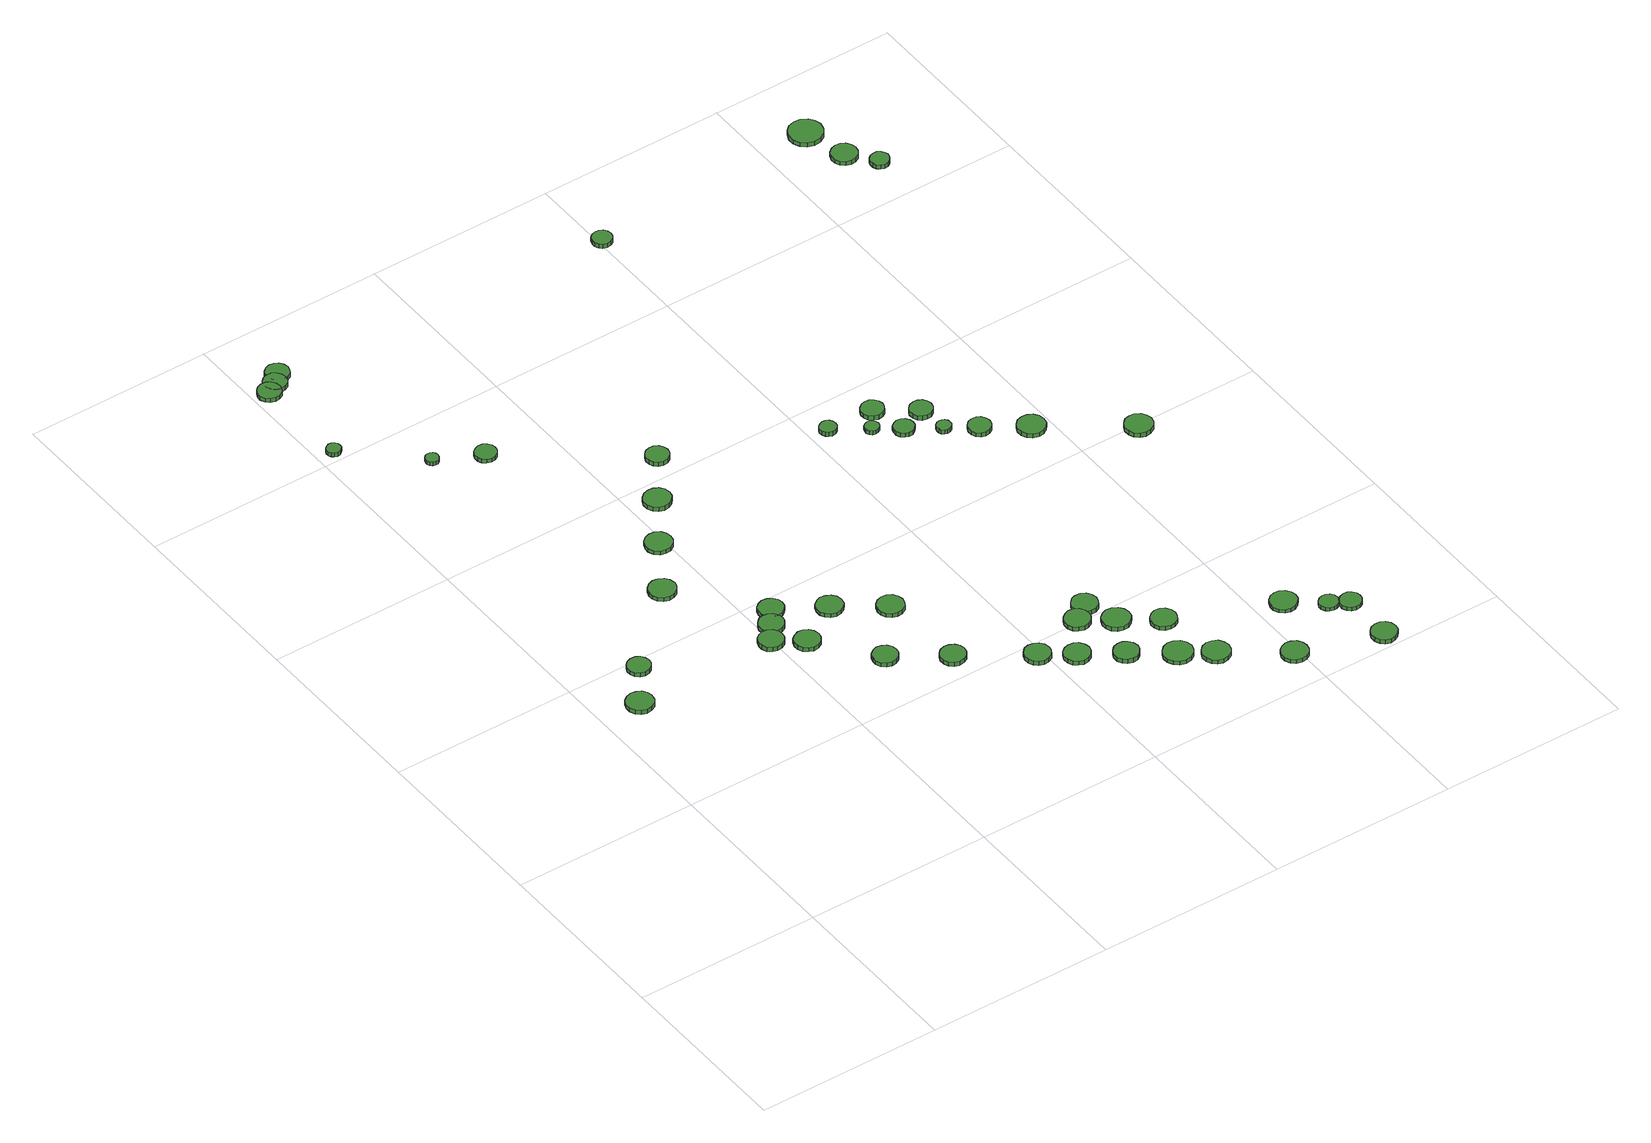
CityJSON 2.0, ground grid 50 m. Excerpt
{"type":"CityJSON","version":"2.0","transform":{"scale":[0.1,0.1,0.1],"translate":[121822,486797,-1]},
"CityObjects":{
"tree1":{"type":"SolitaryVegetationObject","attributes":{"function":"something"},"geometry":[{"type":"MultiSurface","lod":"1","boundaries":[[[0,1,2,3,4,5,6,7,8,9,10,11,12,13,14]],[[15,16,17,18,19,20,21,22,23,24,25,26,27,28,29]],[[0,29,28,1]],[[1,28,27,2]],[[2,27,26,3]],[[3,26,25,4]],[[4,25,24,5]],[[5,24,23,6]],[[6,23,22,7]],[[7,22,21,8]],[[8,21,20,9]],[[9,20,19,10]],[[10,19,18,11]],[[11,18,17,12]],[[12,17,16,13]],[[13,16,15,14]],[[14,15,29,0]]]}]},
"tree2":{"type":"SolitaryVegetationObject","attributes":{"function":"something"},"geometry":[{"type":"MultiSurface","lod":"1","boundaries":[[[30,31,32,33,34,35,36,37,38,39,40,41,42,43,44]],[[45,46,47,48,49,50,51,52,53,54,55,56,57,58,59]],[[30,59,58,31]],[[31,58,57,32]],[[32,57,56,33]],[[33,56,55,34]],[[34,55,54,35]],[[35,54,53,36]],[[36,53,52,37]],[[37,52,51,38]],[[38,51,50,39]],[[39,50,49,40]],[[40,49,48,41]],[[41,48,47,42]],[[42,47,46,43]],[[43,46,45,44]],[[44,45,59,30]]]}]},
"tree3":{"type":"SolitaryVegetationObject","attributes":{"function":"something"},"geometry":[{"type":"MultiSurface","lod":"1","boundaries":[[[60,61,62,63,64,65,66,67,68,69,70,71,72,73,74]],[[75,76,77,78,79,80,81,82,83,84,85,86,87,88,89]],[[60,89,88,61]],[[61,88,87,62]],[[62,87,86,63]],[[63,86,85,64]],[[64,85,84,65]],[[65,84,83,66]],[[66,83,82,67]],[[67,82,81,68]],[[68,81,80,69]],[[69,80,79,70]],[[70,79,78,71]],[[71,78,77,72]],[[72,77,76,73]],[[73,76,75,74]],[[74,75,89,60]]]}]},
"tree4":{"type":"SolitaryVegetationObject","attributes":{"function":"something"},"geometry":[{"type":"MultiSurface","lod":"1","boundaries":[[[90,91,92,93,94,95,96,97,98,99,100,101,102,103,104]],[[105,106,107,108,109,110,111,112,113,114,115,116,117,118,119]],[[90,119,118,91]],[[91,118,117,92]],[[92,117,116,93]],[[93,116,115,94]],[[94,115,114,95]],[[95,114,113,96]],[[96,113,112,97]],[[97,112,111,98]],[[98,111,110,99]],[[99,110,109,100]],[[100,109,108,101]],[[101,108,107,102]],[[102,107,106,103]],[[103,106,105,104]],[[104,105,119,90]]]}]},
"tree5":{"type":"SolitaryVegetationObject","attributes":{"function":"something"},"geometry":[{"type":"MultiSurface","lod":"1","boundaries":[[[120,121,122,123,124,125,126,127,128,129,130,131,132,133,134]],[[135,136,137,138,139,140,141,142,143,144,145,146,147,148,149]],[[120,149,148,121]],[[121,148,147,122]],[[122,147,146,123]],[[123,146,145,124]],[[124,145,144,125]],[[125,144,143,126]],[[126,143,142,127]],[[127,142,141,128]],[[128,141,140,129]],[[129,140,139,130]],[[130,139,138,131]],[[131,138,137,132]],[[132,137,136,133]],[[133,136,135,134]],[[134,135,149,120]]]}]},
"tree6":{"type":"SolitaryVegetationObject","attributes":{"function":"something"},"geometry":[{"type":"MultiSurface","lod":"1","boundaries":[[[150,151,152,153,154,155,156,157,158,159,160,161,162,163,164]],[[165,166,167,168,169,170,171,172,173,174,175,176,177,178,179]],[[150,179,178,151]],[[151,178,177,152]],[[152,177,176,153]],[[153,176,175,154]],[[154,175,174,155]],[[155,174,173,156]],[[156,173,172,157]],[[157,172,171,158]],[[158,171,170,159]],[[159,170,169,160]],[[160,169,168,161]],[[161,168,167,162]],[[162,167,166,163]],[[163,166,165,164]],[[164,165,179,150]]]}]},
"tree7":{"type":"SolitaryVegetationObject","attributes":{"function":"something"},"geometry":[{"type":"MultiSurface","lod":"1","boundaries":[[[180,181,182,183,184,185,186,187,188,189,190,191,192,193,194]],[[195,196,197,198,199,200,201,202,203,204,205,206,207,208,209]],[[180,209,208,181]],[[181,208,207,182]],[[182,207,206,183]],[[183,206,205,184]],[[184,205,204,185]],[[185,204,203,186]],[[186,203,202,187]],[[187,202,201,188]],[[188,201,200,189]],[[189,200,199,190]],[[190,199,198,191]],[[191,198,197,192]],[[192,197,196,193]],[[193,196,195,194]],[[194,195,209,180]]]}]},
"tree8":{"type":"SolitaryVegetationObject","attributes":{"function":"something"},"geometry":[{"type":"MultiSurface","lod":"1","boundaries":[[[210,211,212,213,214,215,216,217,218,219,220,221,222,223,224]],[[225,226,227,228,229,230,231,232,233,234,235,236,237,238,239]],[[210,239,238,211]],[[211,238,237,212]],[[212,237,236,213]],[[213,236,235,214]],[[214,235,234,215]],[[215,234,233,216]],[[216,233,232,217]],[[217,232,231,218]],[[218,231,230,219]],[[219,230,229,220]],[[220,229,228,221]],[[221,228,227,222]],[[222,227,226,223]],[[223,226,225,224]],[[224,225,239,210]]]}]},
"tree9":{"type":"SolitaryVegetationObject","attributes":{"function":"something"},"geometry":[{"type":"MultiSurface","lod":"1","boundaries":[[[240,241,242,243,244,245,246,247,248,249,250,251,252,253,254]],[[255,256,257,258,259,260,261,262,263,264,265,266,267,268,269]],[[240,269,268,241]],[[241,268,267,242]],[[242,267,266,243]],[[243,266,265,244]],[[244,265,264,245]],[[245,264,263,246]],[[246,263,262,247]],[[247,262,261,248]],[[248,261,260,249]],[[249,260,259,250]],[[250,259,258,251]],[[251,258,257,252]],[[252,257,256,253]],[[253,256,255,254]],[[254,255,269,240]]]}]},
"tree10":{"type":"SolitaryVegetationObject","attributes":{"function":"something"},"geometry":[{"type":"MultiSurface","lod":"1","boundaries":[[[270,271,272,273,274,275,276,277,278,279,280,281,282,283,284]],[[285,286,287,288,289,290,291,292,293,294,295,296,297,298,299]],[[270,299,298,271]],[[271,298,297,272]],[[272,297,296,273]],[[273,296,295,274]],[[274,295,294,275]],[[275,294,293,276]],[[276,293,292,277]],[[277,292,291,278]],[[278,291,290,279]],[[279,290,289,280]],[[280,289,288,281]],[[281,288,287,282]],[[282,287,286,283]],[[283,286,285,284]],[[284,285,299,270]]]}]},
"tree11":{"type":"SolitaryVegetationObject","attributes":{"function":"something"},"geometry":[{"type":"MultiSurface","lod":"1","boundaries":[[[300,301,302,303,304,305,306,307,308,309,310,311,312,313,314]],[[315,316,317,318,319,320,321,322,323,324,325,326,327,328,329]],[[300,329,328,301]],[[301,328,327,302]],[[302,327,326,303]],[[303,326,325,304]],[[304,325,324,305]],[[305,324,323,306]],[[306,323,322,307]],[[307,322,321,308]],[[308,321,320,309]],[[309,320,319,310]],[[310,319,318,311]],[[311,318,317,312]],[[312,317,316,313]],[[313,316,315,314]],[[314,315,329,300]]]}]},
"tree12":{"type":"SolitaryVegetationObject","attributes":{"function":"something"},"geometry":[{"type":"MultiSurface","lod":"1","boundaries":[[[330,331,332,333,334,335,336,337,338,339,340,341,342,343,344]],[[345,346,347,348,349,350,351,352,353,354,355,356,357,358,359]],[[330,359,358,331]],[[331,358,357,332]],[[332,357,356,333]],[[333,356,355,334]],[[334,355,354,335]],[[335,354,353,336]],[[336,353,352,337]],[[337,352,351,338]],[[338,351,350,339]],[[339,350,349,340]],[[340,349,348,341]],[[341,348,347,342]],[[342,347,346,343]],[[343,346,345,344]],[[344,345,359,330]]]}]},
"tree13":{"type":"SolitaryVegetationObject","attributes":{"function":"something"},"geometry":[{"type":"MultiSurface","lod":"1","boundaries":[[[360,361,362,363,364,365,366,367,368,369,370,371,372,373,374]],[[375,376,377,378,379,380,381,382,383,384,385,386,387,388,389]],[[360,389,388,361]],[[361,388,387,362]],[[362,387,386,363]],[[363,386,385,364]],[[364,385,384,365]],[[365,384,383,366]],[[366,383,382,367]],[[367,382,381,368]],[[368,381,380,369]],[[369,380,379,370]],[[370,379,378,371]],[[371,378,377,372]],[[372,377,376,373]],[[373,376,375,374]],[[374,375,389,360]]]}]},
"tree14":{"type":"SolitaryVegetationObject","attributes":{"function":"something"},"geometry":[{"type":"MultiSurface","lod":"1","boundaries":[[[390,391,392,393,394,395,396,397,398,399,400,401,402,403,404]],[[405,406,407,408,409,410,411,412,413,414,415,416,417,418,419]],[[390,419,418,391]],[[391,418,417,392]],[[392,417,416,393]],[[393,416,415,394]],[[394,415,414,395]],[[395,414,413,396]],[[396,413,412,397]],[[397,412,411,398]],[[398,411,410,399]],[[399,410,409,400]],[[400,409,408,401]],[[401,408,407,402]],[[402,407,406,403]],[[403,406,405,404]],[[404,405,419,390]]]}]},
"tree15":{"type":"SolitaryVegetationObject","attributes":{"function":"something"},"geometry":[{"type":"MultiSurface","lod":"1","boundaries":[[[420,421,422,423,424,425,426,427,428,429,430,431,432,433,434]],[[435,436,437,438,439,440,441,442,443,444,445,446,447,448,449]],[[420,449,448,421]],[[421,448,447,422]],[[422,447,446,423]],[[423,446,445,424]],[[424,445,444,425]],[[425,444,443,426]],[[426,443,442,427]],[[427,442,441,428]],[[428,441,440,429]],[[429,440,439,430]],[[430,439,438,431]],[[431,438,437,432]],[[432,437,436,433]],[[433,436,435,434]],[[434,435,449,420]]]}]},
"tree16":{"type":"SolitaryVegetationObject","attributes":{"function":"something"},"geometry":[{"type":"MultiSurface","lod":"1","boundaries":[[[450,451,452,453,454,455,456,457,458,459,460,461,462,463,464]],[[465,466,467,468,469,470,471,472,473,474,475,476,477,478,479]],[[450,479,478,451]],[[451,478,477,452]],[[452,477,476,453]],[[453,476,475,454]],[[454,475,474,455]],[[455,474,473,456]],[[456,473,472,457]],[[457,472,471,458]],[[458,471,470,459]],[[459,470,469,460]],[[460,469,468,461]],[[461,468,467,462]],[[462,467,466,463]],[[463,466,465,464]],[[464,465,479,450]]]}]},
"tree17":{"type":"SolitaryVegetationObject","attributes":{"function":"something"},"geometry":[{"type":"MultiSurface","lod":"1","boundaries":[[[480,481,482,483,484,485,486,487,488,489,490,491,492,493,494]],[[495,496,497,498,499,500,501,502,503,504,505,506,507,508,509]],[[480,509,508,481]],[[481,508,507,482]],[[482,507,506,483]],[[483,506,505,484]],[[484,505,504,485]],[[485,504,503,486]],[[486,503,502,487]],[[487,502,501,488]],[[488,501,500,489]],[[489,500,499,490]],[[490,499,498,491]],[[491,498,497,492]],[[492,497,496,493]],[[493,496,495,494]],[[494,495,509,480]]]}]},
"tree18":{"type":"SolitaryVegetationObject","attributes":{"function":"something"},"geometry":[{"type":"MultiSurface","lod":"1","boundaries":[[[510,511,512,513,514,515,516,517,518,519,520,521,522,523,524]],[[525,526,527,528,529,530,531,532,533,534,535,536,537,538,539]],[[510,539,538,511]],[[511,538,537,512]],[[512,537,536,513]],[[513,536,535,514]],[[514,535,534,515]],[[515,534,533,516]],[[516,533,532,517]],[[517,532,531,518]],[[518,531,530,519]],[[519,530,529,520]],[[520,529,528,521]],[[521,528,527,522]],[[522,527,526,523]],[[523,526,525,524]],[[524,525,539,510]]]}]},
"tree19":{"type":"SolitaryVegetationObject","attributes":{"function":"something"},"geometry":[{"type":"MultiSurface","lod":"1","boundaries":[[[540,541,542,543,544,545,546,547,548,549,550,551,552,553,554]],[[555,556,557,558,559,560,561,562,563,564,565,566,567,568,569]],[[540,569,568,541]],[[541,568,567,542]],[[542,567,566,543]],[[543,566,565,544]],[[544,565,564,545]],[[545,564,563,546]],[[546,563,562,547]],[[547,562,561,548]],[[548,561,560,549]],[[549,560,559,550]],[[550,559,558,551]],[[551,558,557,552]],[[552,557,556,553]],[[553,556,555,554]],[[554,555,569,540]]]}]},
"tree20":{"type":"SolitaryVegetationObject","attributes":{"function":"something"},"geometry":[{"type":"MultiSurface","lod":"1","boundaries":[[[570,571,572,573,574,575,576,577,578,579,580,581,582,583,584]],[[585,586,587,588,589,590,591,592,593,594,595,596,597,598,599]],[[570,599,598,571]],[[571,598,597,572]],[[572,597,596,573]],[[573,596,595,574]],[[574,595,594,575]],[[575,594,593,576]],[[576,593,592,577]],[[577,592,591,578]],[[578,591,590,579]],[[579,590,589,580]],[[580,589,588,581]],[[581,588,587,582]],[[582,587,586,583]],[[583,586,585,584]],[[584,585,599,570]]]}]},
"tree21":{"type":"SolitaryVegetationObject","attributes":{"function":"something"},"geometry":[{"type":"MultiSurface","lod":"1","boundaries":[[[600,601,602,603,604,605,606,607,608,609,610,611,612,613,614]],[[615,616,617,618,619,620,621,622,623,624,625,626,627,628,629]],[[600,629,628,601]],[[601,628,627,602]],[[602,627,626,603]],[[603,626,625,604]],[[604,625,624,605]],[[605,624,623,606]],[[606,623,622,607]],[[607,622,621,608]],[[608,621,620,609]],[[609,620,619,610]],[[610,619,618,611]],[[611,618,617,612]],[[612,617,616,613]],[[613,616,615,614]],[[614,615,629,600]]]}]},
"tree22":{"type":"SolitaryVegetationObject","attributes":{"function":"something"},"geometry":[{"type":"MultiSurface","lod":"1","boundaries":[[[630,631,632,633,634,635,636,637,638,639,640,641,642,643,644]],[[645,646,647,648,649,650,651,652,653,654,655,656,657,658,659]],[[630,659,658,631]],[[631,658,657,632]],[[632,657,656,633]],[[633,656,655,634]],[[634,655,654,635]],[[635,654,653,636]],[[636,653,652,637]],[[637,652,651,638]],[[638,651,650,639]],[[639,650,649,640]],[[640,649,648,641]],[[641,648,647,642]],[[642,647,646,643]],[[643,646,645,644]],[[644,645,659,630]]]}]},
"tree23":{"type":"SolitaryVegetationObject","attributes":{"function":"something"},"geometry":[{"type":"MultiSurface","lod":"1","boundaries":[[[660,661,662,663,664,665,666,667,668,669,670,671,672,673,674]],[[675,676,677,678,679,680,681,682,683,684,685,686,687,688,689]],[[660,689,688,661]],[[661,688,687,662]],[[662,687,686,663]],[[663,686,685,664]],[[664,685,684,665]],[[665,684,683,666]],[[666,683,682,667]],[[667,682,681,668]],[[668,681,680,669]],[[669,680,679,670]],[[670,679,678,671]],[[671,678,677,672]],[[672,677,676,673]],[[673,676,675,674]],[[674,675,689,660]]]}]},
"tree24":{"type":"SolitaryVegetationObject","attributes":{"function":"something"},"geometry":[{"type":"MultiSurface","lod":"1","boundaries":[[[690,691,692,693,694,695,696,697,698,699,700,701,702,703,704]],[[705,706,707,708,709,710,711,712,713,714,715,716,717,718,719]],[[690,719,718,691]],[[691,718,717,692]],[[692,717,716,693]],[[693,716,715,694]],[[694,715,714,695]],[[695,714,713,696]],[[696,713,712,697]],[[697,712,711,698]],[[698,711,710,699]],[[699,710,709,700]],[[700,709,708,701]],[[701,708,707,702]],[[702,707,706,703]],[[703,706,705,704]],[[704,705,719,690]]]}]},
"tree25":{"type":"SolitaryVegetationObject","attributes":{"function":"something"},"geometry":[{"type":"MultiSurface","lod":"1","boundaries":[[[720,721,722,723,724,725,726,727,728,729,730,731,732,733,734]],[[735,736,737,738,739,740,741,742,743,744,745,746,747,748,749]],[[720,749,748,721]],[[721,748,747,722]],[[722,747,746,723]],[[723,746,745,724]],[[724,745,744,725]],[[725,744,743,726]],[[726,743,742,727]],[[727,742,741,728]],[[728,741,740,729]],[[729,740,739,730]],[[730,739,738,731]],[[731,738,737,732]],[[732,737,736,733]],[[733,736,735,734]],[[734,735,749,720]]]}]},
"tree26":{"type":"SolitaryVegetationObject","attributes":{"function":"something"},"geometry":[{"type":"MultiSurface","lod":"1","boundaries":[[[750,751,752,753,754,755,756,757,758,759,760,761,762,763,764]],[[765,766,767,768,769,770,771,772,773,774,775,776,777,778,779]],[[750,779,778,751]],[[751,778,777,752]],[[752,777,776,753]],[[753,776,775,754]],[[754,775,774,755]],[[755,774,773,756]],[[756,773,772,757]],[[757,772,771,758]],[[758,771,770,759]],[[759,770,769,760]],[[760,769,768,761]],[[761,768,767,762]],[[762,767,766,763]],[[763,766,765,764]],[[764,765,779,750]]]}]},
"tree27":{"type":"SolitaryVegetationObject","attributes":{"function":"something"},"geometry":[{"type":"MultiSurface","lod":"1","boundaries":[[[780,781,782,783,784,785,786,787,788,789,790,791,792,793,794]],[[795,796,797,798,799,800,801,802,803,804,805,806,807,808,809]],[[780,809,808,781]],[[781,808,807,782]],[[782,807,806,783]],[[783,806,805,784]],[[784,805,804,785]],[[785,804,803,786]],[[786,803,802,787]],[[787,802,801,788]],[[788,801,800,789]],[[789,800,799,790]],[[790,799,798,791]],[[791,798,797,792]],[[792,797,796,793]],[[793,796,795,794]],[[794,795,809,780]]]}]},
"tree28":{"type":"SolitaryVegetationObject","attributes":{"function":"something"},"geometry":[{"type":"MultiSurface","lod":"1","boundaries":[[[810,811,812,813,814,815,816,817,818,819,820,821,822,823,824]],[[825,826,827,828,829,830,831,832,833,834,835,836,837,838,839]],[[810,839,838,811]],[[811,838,837,812]],[[812,837,836,813]],[[813,836,835,814]],[[814,835,834,815]],[[815,834,833,816]],[[816,833,832,817]],[[817,832,831,818]],[[818,831,830,819]],[[819,830,829,820]],[[820,829,828,821]],[[821,828,827,822]],[[822,827,826,823]],[[823,826,825,824]],[[824,825,839,810]]]}]},
"tree29":{"type":"SolitaryVegetationObject","attributes":{"function":"something"},"geometry":[{"type":"MultiSurface","lod":"1","boundaries":[[[840,841,842,843,844,845,846,847,848,849,850,851,852,853,854]],[[855,856,857,858,859,860,861,862,863,864,865,866,867,868,869]],[[840,869,868,841]],[[841,868,867,842]],[[842,867,866,843]],[[843,866,865,844]],[[844,865,864,845]],[[845,864,863,846]],[[846,863,862,847]],[[847,862,861,848]],[[848,861,860,849]],[[849,860,859,850]],[[850,859,858,851]],[[851,858,857,852]],[[852,857,856,853]],[[853,856,855,854]],[[854,855,869,840]]]}]},
"tree30":{"type":"SolitaryVegetationObject","attributes":{"function":"something"},"geometry":[{"type":"MultiSurface","lod":"1","boundaries":[[[870,871,872,873,874,875,876,877,878,879,880,881,882,883,884]],[[885,886,887,888,889,890,891,892,893,894,895,896,897,898,899]],[[870,899,898,871]],[[871,898,897,872]],[[872,897,896,873]],[[873,896,895,874]],[[874,895,894,875]],[[875,894,893,876]],[[876,893,892,877]],[[877,892,891,878]],[[878,891,890,879]],[[879,890,889,880]],[[880,889,888,881]],[[881,888,887,882]],[[882,887,886,883]],[[883,886,885,884]],[[884,885,899,870]]]}]},
"tree31":{"type":"SolitaryVegetationObject","attributes":{"function":"something"},"geometry":[{"type":"MultiSurface","lod":"1","boundaries":[[[900,901,902,903,904,905,906,907,908,909,910,911,912,913,914]],[[915,916,917,918,919,920,921,922,923,924,925,926,927,928,929]],[[900,929,928,901]],[[901,928,927,902]],[[902,927,926,903]],[[903,926,925,904]],[[904,925,924,905]],[[905,924,923,906]],[[906,923,922,907]],[[907,922,921,908]],[[908,921,920,909]],[[909,920,919,910]],[[910,919,918,911]],[[911,918,917,912]],[[912,917,916,913]],[[913,916,915,914]],[[914,915,929,900]]]}]},
"tree32":{"type":"SolitaryVegetationObject","attributes":{"function":"something"},"geometry":[{"type":"MultiSurface","lod":"1","boundaries":[[[930,931,932,933,934,935,936,937,938,939,940,941,942,943,944]],[[945,946,947,948,949,950,951,952,953,954,955,956,957,958,959]],[[930,959,958,931]],[[931,958,957,932]],[[932,957,956,933]],[[933,956,955,934]],[[934,955,954,935]],[[935,954,953,936]],[[936,953,952,937]],[[937,952,951,938]],[[938,951,950,939]],[[939,950,949,940]],[[940,949,948,941]],[[941,948,947,942]],[[942,947,946,943]],[[943,946,945,944]],[[944,945,959,930]]]}]},
"tree33":{"type":"SolitaryVegetationObject","attributes":{"function":"something"},"geometry":[{"type":"MultiSurface","lod":"1","boundaries":[[[960,961,962,963,964,965,966,967,968,969,970,971,972,973,974]],[[975,976,977,978,979,980,981,982,983,984,985,986,987,988,989]],[[960,989,988,961]],[[961,988,987,962]],[[962,987,986,963]],[[963,986,985,964]],[[964,985,984,965]],[[965,984,983,966]],[[966,983,982,967]],[[967,982,981,968]],[[968,981,980,969]],[[969,980,979,970]],[[970,979,978,971]],[[971,978,977,972]],[[972,977,976,973]],[[973,976,975,974]],[[974,975,989,960]]]}]},
"tree34":{"type":"SolitaryVegetationObject","attributes":{"function":"something"},"geometry":[{"type":"MultiSurface","lod":"1","boundaries":[[[990,991,992,993,994,995,996,997,998,999,1000,1001,1002,1003,1004]],[[1005,1006,1007,1008,1009,1010,1011,1012,1013,1014,1015,1016,1017,1018,1019]],[[990,1019,1018,991]],[[991,1018,1017,992]],[[992,1017,1016,993]],[[993,1016,1015,994]],[[994,1015,1014,995]],[[995,1014,1013,996]],[[996,1013,1012,997]],[[997,1012,1011,998]],[[998,1011,1010,999]],[[999,1010,1009,1000]],[[1000,1009,1008,1001]],[[1001,1008,1007,1002]],[[1002,1007,1006,1003]],[[1003,1006,1005,1004]],[[1004,1005,1019,990]]]}]},
"tree35":{"type":"SolitaryVegetationObject","attributes":{"function":"something"},"geometry":[{"type":"MultiSurface","lod":"1","boundaries":[[[1020,1021,1022,1023,1024,1025,1026,1027,1028,1029,1030,1031,1032,1033,1034]],[[1035,1036,1037,1038,1039,1040,1041,1042,1043,1044,1045,1046,1047,1048,1049]],[[1020,1049,1048,1021]],[[1021,1048,1047,1022]],[[1022,1047,1046,1023]],[[1023,1046,1045,1024]],[[1024,1045,1044,1025]],[[1025,1044,1043,1026]],[[1026,1043,1042,1027]],[[1027,1042,1041,1028]],[[1028,1041,1040,1029]],[[1029,1040,1039,1030]],[[1030,1039,1038,1031]],[[1031,1038,1037,1032]],[[1032,1037,1036,1033]],[[1033,1036,1035,1034]],[[1034,1035,1049,1020]]]}]},
"tree36":{"type":"SolitaryVegetationObject","attributes":{"function":"something"},"geometry":[{"type":"MultiSurface","lod":"1","boundaries":[[[1050,1051,1052,1053,1054,1055,1056,1057,1058,1059,1060,1061,1062,1063,1064]],[[1065,1066,1067,1068,1069,1070,1071,1072,1073,1074,1075,1076,1077,1078,1079]],[[1050,1079,1078,1051]],[[1051,1078,1077,1052]],[[1052,1077,1076,1053]],[[1053,1076,1075,1054]],[[1054,1075,1074,1055]],[[1055,1074,1073,1056]],[[1056,1073,1072,1057]],[[1057,1072,1071,1058]],[[1058,1071,1070,1059]],[[1059,1070,1069,1060]],[[1060,1069,1068,1061]],[[1061,1068,1067,1062]],[[1062,1067,1066,1063]],[[1063,1066,1065,1064]],[[1064,1065,1079,1050]]]}]},
"tree37":{"type":"SolitaryVegetationObject","attributes":{"function":"something"},"geometry":[{"type":"MultiSurface","lod":"1","boundaries":[[[1080,1081,1082,1083,1084,1085,1086,1087,1088,1089,1090,1091,1092,1093,1094]],[[1095,1096,1097,1098,1099,1100,1101,1102,1103,1104,1105,1106,1107,1108,1109]],[[1080,1109,1108,1081]],[[1081,1108,1107,1082]],[[1082,1107,1106,1083]],[[1083,1106,1105,1084]],[[1084,1105,1104,1085]],[[1085,1104,1103,1086]],[[1086,1103,1102,1087]],[[1087,1102,1101,1088]],[[1088,1101,1100,1089]],[[1089,1100,1099,1090]],[[1090,1099,1098,1091]],[[1091,1098,1097,1092]],[[1092,1097,1096,1093]],[[1093,1096,1095,1094]],[[1094,1095,1109,1080]]]}]},
"tree38":{"type":"SolitaryVegetationObject","attributes":{"function":"something"},"geometry":[{"type":"MultiSurface","lod":"1","boundaries":[[[1110,1111,1112,1113,1114,1115,1116,1117,1118,1119,1120,1121,1122,1123,1124]],[[1125,1126,1127,1128,1129,1130,1131,1132,1133,1134,1135,1136,1137,1138,1139]],[[1110,1139,1138,1111]],[[1111,1138,1137,1112]],[[1112,1137,1136,1113]],[[1113,1136,1135,1114]],[[1114,1135,1134,1115]],[[1115,1134,1133,1116]],[[1116,1133,1132,1117]],[[1117,1132,1131,1118]],[[1118,1131,1130,1119]],[[1119,1130,1129,1120]],[[1120,1129,1128,1121]],[[1121,1128,1127,1122]],[[1122,1127,1126,1123]],[[1123,1126,1125,1124]],[[1124,1125,1139,1110]]]}]},
"tree39":{"type":"SolitaryVegetationObject","attributes":{"function":"something"},"geometry":[{"type":"MultiSurface","lod":"1","boundaries":[[[1140,1141,1142,1143,1144,1145,1146,1147,1148,1149,1150,1151,1152,1153,1154]],[[1155,1156,1157,1158,1159,1160,1161,1162,1163,1164,1165,1166,1167,1168,1169]],[[1140,1169,1168,1141]],[[1141,1168,1167,1142]],[[1142,1167,1166,1143]],[[1143,1166,1165,1144]],[[1144,1165,1164,1145]],[[1145,1164,1163,1146]],[[1146,1163,1162,1147]],[[1147,1162,1161,1148]],[[1148,1161,1160,1149]],[[1149,1160,1159,1150]],[[1150,1159,1158,1151]],[[1151,1158,1157,1152]],[[1152,1157,1156,1153]],[[1153,1156,1155,1154]],[[1154,1155,1169,1140]]]}]},
"tree40":{"type":"SolitaryVegetationObject","attributes":{"function":"something"},"geometry":[{"type":"MultiSurface","lod":"1","boundaries":[[[1170,1171,1172,1173,1174,1175,1176,1177,1178,1179,1180,1181,1182,1183,1184]],[[1185,1186,1187,1188,1189,1190,1191,1192,1193,1194,1195,1196,1197,1198,1199]],[[1170,1199,1198,1171]],[[1171,1198,1197,1172]],[[1172,1197,1196,1173]],[[1173,1196,1195,1174]],[[1174,1195,1194,1175]],[[1175,1194,1193,1176]],[[1176,1193,1192,1177]],[[1177,1192,1191,1178]],[[1178,1191,1190,1179]],[[1179,1190,1189,1180]],[[1180,1189,1188,1181]],[[1181,1188,1187,1182]],[[1182,1187,1186,1183]],[[1183,1186,1185,1184]],[[1184,1185,1199,1170]]]}]},
"tree41":{"type":"SolitaryVegetationObject","attributes":{"function":"something"},"geometry":[{"type":"MultiSurface","lod":"1","boundaries":[[[1200,1201,1202,1203,1204,1205,1206,1207,1208,1209,1210,1211,1212,1213,1214]],[[1215,1216,1217,1218,1219,1220,1221,1222,1223,1224,1225,1226,1227,1228,1229]],[[1200,1229,1228,1201]],[[1201,1228,1227,1202]],[[1202,1227,1226,1203]],[[1203,1226,1225,1204]],[[1204,1225,1224,1205]],[[1205,1224,1223,1206]],[[1206,1223,1222,1207]],[[1207,1222,1221,1208]],[[1208,1221,1220,1209]],[[1209,1220,1219,1210]],[[1210,1219,1218,1211]],[[1211,1218,1217,1212]],[[1212,1217,1216,1213]],[[1213,1216,1215,1214]],[[1214,1215,1229,1200]]]}]},
"tree42":{"type":"SolitaryVegetationObject","attributes":{"function":"something"},"geometry":[{"type":"MultiSurface","lod":"1","boundaries":[[[1230,1231,1232,1233,1234,1235,1236,1237,1238,1239,1240,1241,1242,1243,1244]],[[1245,1246,1247,1248,1249,1250,1251,1252,1253,1254,1255,1256,1257,1258,1259]],[[1230,1259,1258,1231]],[[1231,1258,1257,1232]],[[1232,1257,1256,1233]],[[1233,1256,1255,1234]],[[1234,1255,1254,1235]],[[1235,1254,1253,1236]],[[1236,1253,1252,1237]],[[1237,1252,1251,1238]],[[1238,1251,1250,1239]],[[1239,1250,1249,1240]],[[1240,1249,1248,1241]],[[1241,1248,1247,1242]],[[1242,1247,1246,1243]],[[1243,1246,1245,1244]],[[1244,1245,1259,1230]]]}]},
"tree43":{"type":"SolitaryVegetationObject","attributes":{"function":"something"},"geometry":[{"type":"MultiSurface","lod":"1","boundaries":[[[1260,1261,1262,1263,1264,1265,1266,1267,1268,1269,1270,1271,1272,1273,1274]],[[1275,1276,1277,1278,1279,1280,1281,1282,1283,1284,1285,1286,1287,1288,1289]],[[1260,1289,1288,1261]],[[1261,1288,1287,1262]],[[1262,1287,1286,1263]],[[1263,1286,1285,1264]],[[1264,1285,1284,1265]],[[1265,1284,1283,1266]],[[1266,1283,1282,1267]],[[1267,1282,1281,1268]],[[1268,1281,1280,1269]],[[1269,1280,1279,1270]],[[1270,1279,1278,1271]],[[1271,1278,1277,1272]],[[1272,1277,1276,1273]],[[1273,1276,1275,1274]],[[1274,1275,1289,1260]]]}]},
"tree44":{"type":"SolitaryVegetationObject","attributes":{"function":"something"},"geometry":[{"type":"MultiSurface","lod":"1","boundaries":[[[1290,1291,1292,1293,1294,1295,1296,1297,1298,1299,1300,1301,1302,1303,1304]],[[1305,1306,1307,1308,1309,1310,1311,1312,1313,1314,1315,1316,1317,1318,1319]],[[1290,1319,1318,1291]],[[1291,1318,1317,1292]],[[1292,1317,1316,1293]],[[1293,1316,1315,1294]],[[1294,1315,1314,1295]],[[1295,1314,1313,1296]],[[1296,1313,1312,1297]],[[1297,1312,1311,1298]],[[1298,1311,1310,1299]],[[1299,1310,1309,1300]],[[1300,1309,1308,1301]],[[1301,1308,1307,1302]],[[1302,1307,1306,1303]],[[1303,1306,1305,1304]],[[1304,1305,1319,1290]]]}]},
"tree45":{"type":"SolitaryVegetationObject","attributes":{"function":"something"},"geometry":[{"type":"MultiSurface","lod":"1","boundaries":[[[1320,1321,1322,1323,1324,1325,1326,1327,1328,1329,1330,1331,1332,1333,1334]],[[1335,1336,1337,1338,1339,1340,1341,1342,1343,1344,1345,1346,1347,1348,1349]],[[1320,1349,1348,1321]],[[1321,1348,1347,1322]],[[1322,1347,1346,1323]],[[1323,1346,1345,1324]],[[1324,1345,1344,1325]],[[1325,1344,1343,1326]],[[1326,1343,1342,1327]],[[1327,1342,1341,1328]],[[1328,1341,1340,1329]],[[1329,1340,1339,1330]],[[1330,1339,1338,1331]],[[1331,1338,1337,1332]],[[1332,1337,1336,1333]],[[1333,1336,1335,1334]],[[1334,1335,1349,1320]]]}]},
"tree46":{"type":"SolitaryVegetationObject","attributes":{"function":"something"},"geometry":[{"type":"MultiSurface","lod":"1","boundaries":[[[1350,1351,1352,1353,1354,1355,1356,1357,1358,1359,1360,1361,1362,1363,1364]],[[1365,1366,1367,1368,1369,1370,1371,1372,1373,1374,1375,1376,1377,1378,1379]],[[1350,1379,1378,1351]],[[1351,1378,1377,1352]],[[1352,1377,1376,1353]],[[1353,1376,1375,1354]],[[1354,1375,1374,1355]],[[1355,1374,1373,1356]],[[1356,1373,1372,1357]],[[1357,1372,1371,1358]],[[1358,1371,1370,1359]],[[1359,1370,1369,1360]],[[1360,1369,1368,1361]],[[1361,1368,1367,1362]],[[1362,1367,1366,1363]],[[1363,1366,1365,1364]],[[1364,1365,1379,1350]]]}]},
"tree47":{"type":"SolitaryVegetationObject","attributes":{"function":"something"},"geometry":[{"type":"MultiSurface","lod":"1","boundaries":[[[1380,1381,1382,1383,1384,1385,1386,1387,1388,1389,1390,1391,1392,1393,1394]],[[1395,1396,1397,1398,1399,1400,1401,1402,1403,1404,1405,1406,1407,1408,1409]],[[1380,1409,1408,1381]],[[1381,1408,1407,1382]],[[1382,1407,1406,1383]],[[1383,1406,1405,1384]],[[1384,1405,1404,1385]],[[1385,1404,1403,1386]],[[1386,1403,1402,1387]],[[1387,1402,1401,1388]],[[1388,1401,1400,1389]],[[1389,1400,1399,1390]],[[1390,1399,1398,1391]],[[1391,1398,1397,1392]],[[1392,1397,1396,1393]],[[1393,1396,1395,1394]],[[1394,1395,1409,1380]]]}]}
},
"vertices":[
[146,865,20],[143,879,20],[135,891,20],[122,898,20],[107,900,20],[93,895,20],[82,886,20],[76,872,20],[76,857,20],[82,844,20],[93,834,20],[107,829,20],[122,831,20],[135,838,20],[143,850,20],[143,850,8],[135,838,8],[122,831,8],[107,829,8],[93,834,8],[82,844,8],[76,857,8],[76,872,8],[82,886,8],[93,895,8],[107,900,8],[122,898,8],[135,891,8],[143,879,8],[146,865,8],
[215,972,20],[212,984,20],[205,995,20],[194,1001,20],[181,1002,20],[169,998,20],[160,990,20],[155,978,20],[155,966,20],[160,954,20],[169,946,20],[181,942,20],[194,944,20],[205,950,20],[212,960,20],[212,960,8],[205,950,8],[194,944,8],[181,942,8],[169,946,8],[160,954,8],[155,966,8],[155,978,8],[160,990,8],[169,998,8],[181,1002,8],[194,1001,8],[205,995,8],[212,984,8],[215,972,8],
[63,2028,24],[62,2036,24],[57,2042,24],[50,2046,24],[42,2047,24],[35,2044,24],[29,2039,24],[26,2032,24],[26,2024,24],[29,2017,24],[35,2012,24],[42,2009,24],[50,2010,24],[57,2014,24],[62,2020,24],[62,2020,12],[57,2014,12],[50,2010,12],[42,2009,12],[35,2012,12],[29,2017,12],[26,2024,12],[26,2032,12],[29,2039,12],[35,2044,12],[42,2047,12],[50,2046,12],[57,2042,12],[62,2036,12],[63,2028,12],
[70,2285,26],[67,2297,26],[60,2308,26],[49,2314,26],[36,2315,26],[24,2311,26],[15,2303,26],[9,2291,26],[9,2279,26],[15,2267,26],[24,2259,26],[36,2255,26],[49,2256,26],[60,2262,26],[67,2273,26],[67,2273,14],[60,2262,14],[49,2256,14],[36,2255,14],[24,2259,14],[15,2267,14],[9,2279,14],[9,2291,14],[15,2303,14],[24,2311,14],[36,2315,14],[49,2314,14],[60,2308,14],[67,2297,14],[70,2285,14],
[426,1164,21],[422,1179,21],[414,1191,21],[401,1198,21],[386,1200,21],[372,1195,21],[361,1185,21],[355,1172,21],[355,1157,21],[361,1144,21],[372,1134,21],[386,1129,21],[401,1131,21],[414,1138,21],[422,1150,21],[422,1150,9],[414,1138,9],[401,1131,9],[386,1129,9],[372,1134,9],[361,1144,9],[355,1157,9],[355,1172,9],[361,1185,9],[372,1195,9],[386,1200,9],[401,1198,9],[414,1191,9],[422,1179,9],[426,1164,9],
[528,865,21],[525,879,21],[517,890,21],[505,897,21],[492,898,21],[479,894,21],[468,885,21],[463,872,21],[463,859,21],[468,846,21],[479,837,21],[492,833,21],[505,834,21],[517,841,21],[525,852,21],[525,852,8],[517,841,8],[505,834,8],[492,833,8],[479,837,8],[468,846,8],[463,859,8],[463,872,8],[468,885,8],[479,894,8],[492,898,8],[505,897,8],[517,890,8],[525,879,8],[528,865,8],
[221,1848,42],[220,1855,42],[215,1861,42],[209,1864,42],[202,1865,42],[195,1863,42],[190,1858,42],[187,1851,42],[187,1844,42],[190,1838,42],[195,1833,42],[202,1831,42],[209,1831,42],[215,1835,42],[220,1841,42],[220,1841,30],[215,1835,30],[209,1831,30],[202,1831,30],[195,1833,30],[190,1838,30],[187,1844,30],[187,1851,30],[190,1858,30],[195,1863,30],[202,1865,30],[209,1864,30],[215,1861,30],[220,1855,30],[221,1848,30],
[100,2304,26],[97,2316,26],[90,2326,26],[79,2333,26],[66,2334,26],[54,2330,26],[45,2322,26],[40,2310,26],[40,2297,26],[45,2286,26],[54,2277,26],[66,2273,26],[79,2275,26],[90,2281,26],[97,2291,26],[97,2291,14],[90,2281,14],[79,2275,14],[66,2273,14],[54,2277,14],[45,2286,14],[40,2297,14],[40,2310,14],[45,2322,14],[54,2330,14],[66,2334,14],[79,2333,14],[90,2326,14],[97,2316,14],[100,2304,14],
[125,2329,26],[122,2342,26],[115,2352,26],[104,2358,26],[91,2360,26],[79,2356,26],[69,2347,26],[64,2335,26],[64,2323,26],[69,2311,26],[79,2303,26],[91,2299,26],[104,2300,26],[115,2306,26],[122,2317,26],[122,2317,14],[115,2306,14],[104,2300,14],[91,2299,14],[79,2303,14],[69,2311,14],[64,2323,14],[64,2335,14],[69,2347,14],[79,2356,14],[91,2360,14],[104,2358,14],[115,2352,14],[122,2342,14],[125,2329,14],
[563,913,20],[560,926,20],[552,938,20],[540,944,20],[527,946,20],[514,942,20],[503,932,20],[498,920,20],[498,906,20],[503,894,20],[514,885,20],[527,880,20],[540,882,20],[552,889,20],[560,900,20],[560,900,7],[552,889,7],[540,882,7],[527,880,7],[514,885,7],[503,894,7],[498,906,7],[498,920,7],[503,932,7],[514,942,7],[527,946,7],[540,944,7],[552,938,7],[560,926,7],[563,913,7],
[599,816,20],[596,830,20],[588,841,20],[576,848,20],[562,850,20],[549,845,20],[538,836,20],[532,823,20],[532,809,20],[538,796,20],[549,787,20],[562,782,20],[576,784,20],[588,791,20],[596,802,20],[596,802,8],[588,791,8],[576,784,8],[562,782,8],[549,787,8],[538,796,8],[532,809,8],[532,823,8],[538,836,8],[549,845,8],[562,850,8],[576,848,8],[588,841,8],[596,830,8],[599,816,8],
[594,959,20],[591,972,20],[583,983,20],[571,990,20],[557,992,20],[544,987,20],[533,978,20],[528,965,20],[528,952,20],[533,939,20],[544,930,20],[557,925,20],[571,927,20],[583,934,20],[591,945,20],[591,945,8],[583,934,8],[571,927,8],[557,925,8],[544,930,8],[533,939,8],[528,952,8],[528,965,8],[533,978,8],[544,987,8],[557,992,8],[571,990,8],[583,983,8],[591,972,8],[594,959,8],
[353,1798,34],[351,1809,34],[344,1819,34],[334,1825,34],[322,1826,34],[311,1822,34],[302,1815,34],[297,1804,34],[297,1792,34],[302,1781,34],[311,1774,34],[322,1770,34],[334,1771,34],[344,1777,34],[351,1787,34],[351,1787,22],[344,1777,22],[334,1771,22],[322,1770,22],[311,1774,22],[302,1781,22],[297,1792,22],[297,1804,22],[302,1815,22],[311,1822,22],[322,1826,22],[334,1825,22],[344,1819,22],[351,1809,22],[353,1798,22],
[514,1304,24],[511,1318,24],[503,1330,24],[490,1338,24],[475,1339,24],[461,1335,24],[450,1325,24],[444,1311,24],[444,1297,24],[450,1283,24],[461,1273,24],[475,1269,24],[490,1270,24],[503,1278,24],[511,1290,24],[511,1290,12],[503,1278,12],[490,1270,12],[475,1269,12],[461,1273,12],[450,1283,12],[444,1297,12],[444,1311,12],[450,1325,12],[461,1335,12],[475,1339,12],[490,1338,12],[503,1330,12],[511,1318,12],[514,1304,12],
[718,664,19],[715,677,19],[707,688,19],[695,695,19],[682,697,19],[669,692,19],[658,683,19],[653,671,19],[653,657,19],[658,645,19],[669,635,19],[682,631,19],[695,633,19],[707,640,19],[715,651,19],[715,651,7],[707,640,7],[695,633,7],[682,631,7],[669,635,7],[658,645,7],[653,657,7],[653,671,7],[658,683,7],[669,692,7],[682,697,7],[695,695,7],[707,688,7],[715,677,7],[718,664,7],
[716,887,19],[713,901,19],[704,912,19],[692,919,19],[677,921,19],[664,916,19],[653,907,19],[647,894,19],[647,879,19],[653,866,19],[664,857,19],[677,852,19],[692,854,19],[704,861,19],[713,872,19],[713,872,8],[704,861,8],[692,854,8],[677,852,8],[664,857,8],[653,866,8],[647,879,8],[647,894,8],[653,907,8],[664,916,8],[677,921,8],[692,919,8],[704,912,8],[713,901,8],[716,887,8],
[851,572,20],[848,585,20],[840,596,20],[828,603,20],[814,604,20],[801,600,20],[791,591,20],[786,579,20],[786,565,20],[791,553,20],[801,543,20],[814,539,20],[828,541,20],[840,547,20],[848,558,20],[848,558,7],[840,547,7],[828,541,7],[814,539,7],[801,543,7],[791,553,7],[786,565,7],[786,579,7],[791,591,7],[801,600,7],[814,604,7],[828,603,7],[840,596,7],[848,585,7],[851,572,7],
[600,1429,30],[597,1444,30],[588,1456,30],[575,1463,30],[560,1464,30],[546,1460,30],[535,1450,30],[529,1437,30],[529,1422,30],[535,1408,30],[546,1398,30],[560,1394,30],[575,1395,30],[588,1403,30],[597,1415,30],[597,1415,17],[588,1403,17],[575,1395,17],[560,1394,17],[546,1398,17],[535,1408,17],[529,1422,17],[529,1437,17],[535,1450,17],[546,1460,17],[560,1464,17],[575,1463,17],[588,1456,17],[597,1444,17],[600,1429,17],
[835,803,19],[832,818,19],[824,829,19],[811,837,19],[797,838,19],[783,834,19],[772,824,19],[766,811,19],[766,796,19],[772,783,19],[783,773,19],[797,769,19],[811,770,19],[824,777,19],[832,789,19],[832,789,7],[824,777,7],[811,770,7],[797,769,7],[783,773,7],[772,783,7],[766,796,7],[766,811,7],[772,824,7],[783,834,7],[797,838,7],[811,837,7],[824,829,7],[832,818,7],[835,803,7],
[682,1552,36],[679,1564,36],[672,1574,36],[661,1581,36],[648,1582,36],[636,1578,36],[627,1570,36],[622,1558,36],[622,1546,36],[627,1534,36],[636,1526,36],[648,1522,36],[661,1523,36],[672,1530,36],[679,1540,36],[679,1540,23],[672,1530,23],[661,1523,23],[648,1522,23],[636,1526,23],[627,1534,23],[622,1546,23],[622,1558,23],[627,1570,23],[636,1578,23],[648,1582,23],[661,1581,23],[672,1574,23],[679,1564,23],[682,1552,23],
[1018,458,20],[1015,472,20],[1007,483,20],[994,490,20],[980,492,20],[967,488,20],[957,478,20],[951,465,20],[951,451,20],[957,438,20],[967,429,20],[980,425,20],[994,426,20],[1007,433,20],[1015,445,20],[1015,445,7],[1007,433,7],[994,426,7],[980,425,7],[967,429,7],[957,438,7],[951,451,7],[951,465,7],[957,478,7],[967,488,7],[980,492,7],[994,490,7],[1007,483,7],[1015,472,7],[1018,458,7],
[1096,404,19],[1093,418,19],[1085,430,19],[1073,437,19],[1058,438,19],[1045,434,19],[1034,425,19],[1028,412,19],[1028,397,19],[1034,384,19],[1045,375,19],[1058,370,19],[1073,372,19],[1085,379,19],[1093,390,19],[1093,390,7],[1085,379,7],[1073,372,7],[1058,370,7],[1045,375,7],[1034,384,7],[1028,397,7],[1028,412,7],[1034,425,7],[1045,434,7],[1058,438,7],[1073,437,7],[1085,430,7],[1093,418,7],[1096,404,7],
[1193,340,20],[1190,354,20],[1182,365,20],[1170,372,20],[1157,373,20],[1144,369,20],[1134,360,20],[1128,347,20],[1128,333,20],[1134,321,20],[1144,312,20],[1157,308,20],[1170,309,20],[1182,316,20],[1190,327,20],[1190,327,7],[1182,316,7],[1170,309,7],[1157,308,7],[1144,312,7],[1134,321,7],[1128,333,7],[1128,347,7],[1134,360,7],[1144,369,7],[1157,373,7],[1170,372,7],[1182,365,7],[1190,354,7],[1193,340,7],
[1167,504,20],[1164,518,20],[1156,529,20],[1144,536,20],[1130,538,20],[1117,533,20],[1106,524,20],[1100,511,20],[1100,497,20],[1106,484,20],[1117,475,20],[1130,470,20],[1144,472,20],[1156,479,20],[1164,490,20],[1164,490,7],[1156,479,7],[1144,472,7],[1130,470,7],[1117,475,7],[1106,484,7],[1100,497,7],[1100,511,7],[1106,524,7],[1117,533,7],[1130,538,7],[1144,536,7],[1156,529,7],[1164,518,7],[1167,504,7],
[1299,268,19],[1295,284,19],[1286,297,19],[1272,305,19],[1256,307,19],[1241,302,19],[1229,291,19],[1222,276,19],[1222,260,19],[1229,246,19],[1241,235,19],[1256,230,19],[1272,232,19],[1286,240,19],[1295,253,19],[1295,253,8],[1286,240,8],[1272,232,8],[1256,230,8],[1241,235,8],[1229,246,8],[1222,260,8],[1222,276,8],[1229,291,8],[1241,302,8],[1256,307,8],[1272,305,8],[1286,297,8],[1295,284,8],[1299,268,8],
[1214,540,19],[1211,554,19],[1203,566,19],[1191,573,19],[1176,574,19],[1163,570,19],[1153,560,19],[1147,548,19],[1147,533,19],[1153,520,19],[1163,511,19],[1176,507,19],[1191,508,19],[1203,515,19],[1211,527,19],[1211,527,7],[1203,515,7],[1191,508,7],[1176,507,7],[1163,511,7],[1153,520,7],[1147,533,7],[1147,548,7],[1153,560,7],[1163,570,7],[1176,574,7],[1191,573,7],[1203,566,7],[1211,554,7],[1214,540,7],
[1247,452,19],[1244,467,19],[1235,480,19],[1222,487,19],[1206,489,19],[1192,484,19],[1180,474,19],[1174,460,19],[1174,445,19],[1180,431,19],[1192,420,19],[1206,416,19],[1222,417,19],[1235,425,19],[1244,437,19],[1244,437,7],[1235,425,7],[1222,417,7],[1206,416,7],[1192,420,7],[1180,431,7],[1174,445,7],[1174,460,7],[1180,474,7],[1192,484,7],[1206,489,7],[1222,487,7],[1235,480,7],[1244,467,7],[1247,452,7],
[1372,218,19],[1368,233,19],[1360,245,19],[1346,252,19],[1331,254,19],[1317,249,19],[1306,239,19],[1300,225,19],[1300,210,19],[1306,196,19],[1317,186,19],[1331,182,19],[1346,183,19],[1360,191,19],[1368,203,19],[1368,203,7],[1360,191,7],[1346,183,7],[1331,182,7],[1317,186,7],[1306,196,7],[1300,210,7],[1300,225,7],[1306,239,7],[1317,249,7],[1331,254,7],[1346,252,7],[1360,245,7],[1368,233,7],[1372,218,7],
[1336,387,19],[1333,401,19],[1325,412,19],[1313,419,19],[1299,421,19],[1286,416,19],[1275,407,19],[1269,394,19],[1269,380,19],[1275,367,19],[1286,358,19],[1299,354,19],[1313,355,19],[1325,362,19],[1333,374,19],[1333,374,7],[1325,362,7],[1313,355,7],[1299,354,7],[1286,358,7],[1275,367,7],[1269,380,7],[1269,394,7],[1275,407,7],[1286,416,7],[1299,421,7],[1313,419,7],[1325,412,7],[1333,401,7],[1336,387,7],
[1064,1399,34],[1062,1408,34],[1057,1416,34],[1049,1420,34],[1040,1421,34],[1031,1418,34],[1024,1412,34],[1020,1404,34],[1020,1395,34],[1024,1386,34],[1031,1380,34],[1040,1377,34],[1049,1378,34],[1057,1383,34],[1062,1390,34],[1062,1390,21],[1057,1383,21],[1049,1378,21],[1040,1377,21],[1031,1380,21],[1024,1386,21],[1020,1395,21],[1020,1404,21],[1024,1412,21],[1031,1418,21],[1040,1421,21],[1049,1420,21],[1057,1416,21],[1062,1408,21],[1064,1399,21],
[1523,110,18],[1520,124,18],[1512,136,18],[1499,143,18],[1485,145,18],[1471,140,18],[1460,131,18],[1454,117,18],[1454,103,18],[1460,89,18],[1471,80,18],[1485,75,18],[1499,77,18],[1512,84,18],[1520,96,18],[1520,96,7],[1512,84,7],[1499,77,7],[1485,75,7],[1471,80,7],[1460,89,7],[1454,103,7],[1454,117,7],[1460,131,7],[1471,140,7],[1485,145,7],[1499,143,7],[1512,136,7],[1520,124,7],[1523,110,7],
[1148,1341,33],[1146,1349,33],[1142,1355,33],[1135,1359,33],[1127,1360,33],[1119,1357,33],[1113,1352,33],[1110,1345,33],[1110,1337,33],[1113,1330,33],[1119,1324,33],[1127,1322,33],[1135,1323,33],[1142,1327,33],[1146,1333,33],[1146,1333,21],[1142,1327,21],[1135,1323,21],[1127,1322,21],[1119,1324,21],[1113,1330,21],[1110,1337,21],[1110,1345,21],[1113,1352,21],[1119,1357,21],[1127,1360,21],[1135,1359,21],[1142,1355,21],[1146,1349,21],[1148,1341,21],
[1218,1297,32],[1216,1308,32],[1209,1317,32],[1200,1323,32],[1188,1324,32],[1178,1320,32],[1169,1313,32],[1165,1303,32],[1165,1291,32],[1169,1281,32],[1178,1274,32],[1188,1270,32],[1200,1271,32],[1209,1277,32],[1216,1286,32],[1216,1286,20],[1209,1277,20],[1200,1271,20],[1188,1270,20],[1178,1274,20],[1169,1281,20],[1165,1291,20],[1165,1303,20],[1169,1313,20],[1178,1320,20],[1188,1324,20],[1200,1323,20],[1209,1317,20],[1216,1308,20],[1218,1297,20],
[1197,1393,33],[1194,1405,33],[1187,1415,33],[1177,1421,33],[1164,1422,33],[1153,1419,33],[1143,1410,33],[1138,1399,33],[1138,1387,33],[1143,1375,33],[1153,1367,33],[1164,1363,33],[1177,1365,33],[1187,1371,33],[1194,1381,33],[1194,1381,20],[1187,1371,20],[1177,1365,20],[1164,1363,20],[1153,1367,20],[1143,1375,20],[1138,1387,20],[1138,1399,20],[1143,1410,20],[1153,1419,20],[1164,1422,20],[1177,1421,20],[1187,1415,20],[1194,1405,20],[1197,1393,20],
[1290,1245,32],[1289,1253,32],[1284,1259,32],[1277,1263,32],[1269,1264,32],[1262,1262,32],[1256,1257,32],[1253,1249,32],[1253,1241,32],[1256,1234,32],[1262,1229,32],[1269,1226,32],[1277,1227,32],[1284,1231,32],[1289,1238,32],[1289,1238,19],[1284,1231,19],[1277,1227,19],[1269,1226,19],[1262,1229,19],[1256,1234,19],[1253,1241,19],[1253,1249,19],[1256,1257,19],[1262,1262,19],[1269,1264,19],[1277,1263,19],[1284,1259,19],[1289,1253,19],[1290,1245,19],
[1607,273,18],[1604,287,18],[1595,299,18],[1582,307,18],[1568,308,18],[1554,304,18],[1543,294,18],[1537,280,18],[1537,266,18],[1543,252,18],[1554,242,18],[1568,238,18],[1582,239,18],[1595,247,18],[1604,259,18],[1604,259,8],[1595,247,8],[1582,239,8],[1568,238,8],[1554,242,8],[1543,252,8],[1537,266,8],[1537,280,8],[1543,294,8],[1554,304,8],[1568,308,8],[1582,307,8],[1595,299,8],[1604,287,8],[1607,273,8],
[1292,1327,32],[1289,1339,32],[1282,1349,32],[1271,1355,32],[1259,1356,32],[1247,1352,32],[1238,1344,32],[1233,1333,32],[1233,1320,32],[1238,1309,32],[1247,1301,32],[1259,1297,32],[1271,1298,32],[1282,1305,32],[1289,1315,32],[1289,1315,19],[1282,1305,19],[1271,1298,19],[1259,1297,19],[1247,1301,19],[1238,1309,19],[1233,1320,19],[1233,1333,19],[1238,1344,19],[1247,1352,19],[1259,1356,19],[1271,1355,19],[1282,1349,19],[1289,1339,19],[1292,1327,19],
[1032,2276,25],[1030,2287,25],[1024,2296,25],[1014,2301,25],[1004,2302,25],[993,2299,25],[985,2292,25],[981,2282,25],[981,2271,25],[985,2261,25],[993,2254,25],[1004,2251,25],[1014,2252,25],[1024,2257,25],[1030,2266,25],[1030,2266,12],[1024,2257,12],[1014,2252,12],[1004,2251,12],[993,2254,12],[985,2261,12],[981,2271,12],[981,2282,12],[985,2292,12],[993,2299,12],[1004,2302,12],[1014,2301,12],[1024,2296,12],[1030,2287,12],[1032,2276,12],
[1370,1196,32],[1367,1208,32],[1360,1218,32],[1350,1224,32],[1337,1225,32],[1326,1222,32],[1316,1213,32],[1311,1202,32],[1311,1190,32],[1316,1178,32],[1326,1170,32],[1337,1166,32],[1350,1168,32],[1360,1174,32],[1367,1184,32],[1367,1184,20],[1360,1174,20],[1350,1168,20],[1337,1166,20],[1326,1170,20],[1316,1178,20],[1311,1190,20],[1311,1202,20],[1316,1213,20],[1326,1222,20],[1337,1225,20],[1350,1224,20],[1360,1218,20],[1367,1208,20],[1370,1196,20],
[1736,43,19],[1733,57,19],[1724,68,19],[1712,75,19],[1698,76,19],[1685,72,19],[1675,63,19],[1669,50,19],[1669,36,19],[1675,23,19],[1685,14,19],[1698,9,19],[1712,11,19],[1724,18,19],[1733,29,19],[1733,29,7],[1724,18,7],[1712,11,7],[1698,9,7],[1685,14,7],[1675,23,7],[1669,36,7],[1669,50,7],[1675,63,7],[1685,72,7],[1698,76,7],[1712,75,7],[1724,68,7],[1733,57,7],[1736,43,7],
[1683,208,18],[1681,218,18],[1674,227,18],[1665,232,18],[1655,233,18],[1645,230,18],[1637,223,18],[1632,213,18],[1632,203,18],[1637,193,18],[1645,186,18],[1655,183,18],[1665,184,18],[1674,189,18],[1681,198,18],[1681,198,8],[1674,189,8],[1665,184,8],[1655,183,8],[1645,186,8],[1637,193,8],[1632,203,8],[1632,213,8],[1637,223,8],[1645,230,8],[1655,233,8],[1665,232,8],[1674,227,8],[1681,218,8],[1683,208,8],
[1730,181,19],[1728,192,19],[1721,202,19],[1711,208,19],[1699,209,19],[1688,205,19],[1679,197,19],[1674,187,19],[1674,175,19],[1679,164,19],[1688,156,19],[1699,153,19],[1711,154,19],[1721,160,19],[1728,169,19],[1728,169,8],[1721,160,8],[1711,154,8],[1699,153,8],[1688,156,8],[1679,164,8],[1674,175,8],[1674,187,8],[1679,197,8],[1688,205,8],[1699,209,8],[1711,208,8],[1721,202,8],[1728,192,8],[1730,181,8],
[1478,1125,33],[1475,1140,33],[1466,1152,33],[1453,1160,33],[1438,1161,33],[1423,1157,33],[1412,1146,33],[1406,1133,33],[1406,1118,33],[1412,1104,33],[1423,1094,33],[1438,1089,33],[1453,1091,33],[1466,1098,33],[1475,1110,33],[1475,1110,21],[1466,1098,21],[1453,1091,21],[1438,1089,21],[1423,1094,21],[1412,1104,21],[1406,1118,21],[1406,1133,21],[1412,1146,21],[1423,1157,21],[1438,1161,21],[1453,1160,21],[1466,1152,21],[1475,1140,21],[1478,1125,21],
[1689,980,32],[1685,995,32],[1677,1007,32],[1663,1015,32],[1648,1016,32],[1634,1012,32],[1623,1001,32],[1617,988,32],[1617,973,32],[1623,959,32],[1634,949,32],[1648,944,32],[1663,946,32],[1677,953,32],[1685,965,32],[1685,965,19],[1677,953,19],[1663,946,19],[1648,944,19],[1634,949,19],[1623,959,19],[1617,973,19],[1617,988,19],[1623,1001,19],[1634,1012,19],[1648,1016,19],[1663,1015,19],[1677,1007,19],[1685,995,19],[1689,980,19],
[1688,2192,24],[1685,2206,24],[1677,2217,24],[1665,2224,24],[1651,2226,24],[1637,2221,24],[1627,2212,24],[1621,2199,24],[1621,2185,24],[1627,2172,24],[1637,2162,24],[1651,2158,24],[1665,2159,24],[1677,2166,24],[1685,2178,24],[1685,2178,12],[1677,2166,12],[1665,2159,12],[1651,2158,12],[1637,2162,12],[1627,2172,12],[1621,2185,12],[1621,2199,12],[1627,2212,12],[1637,2221,12],[1651,2226,12],[1665,2224,12],[1677,2217,12],[1685,2206,12],[1688,2192,12],
[1668,2308,25],[1664,2326,25],[1654,2340,25],[1638,2349,25],[1620,2351,25],[1602,2346,25],[1589,2334,25],[1581,2317,25],[1581,2299,25],[1589,2282,25],[1602,2270,25],[1620,2264,25],[1638,2266,25],[1654,2275,25],[1664,2290,25],[1664,2290,12],[1654,2275,12],[1638,2266,12],[1620,2264,12],[1602,2270,12],[1589,2282,12],[1581,2299,12],[1581,2317,12],[1589,2334,12],[1602,2346,12],[1620,2351,12],[1638,2349,12],[1654,2340,12],[1664,2326,12],[1668,2308,12],
[1736,2126,24],[1733,2136,24],[1727,2144,24],[1719,2149,24],[1708,2150,24],[1699,2147,24],[1691,2140,24],[1687,2131,24],[1687,2121,24],[1691,2111,24],[1699,2105,24],[1708,2101,24],[1719,2102,24],[1727,2108,24],[1733,2116,24],[1733,2116,11],[1727,2108,11],[1719,2102,11],[1708,2101,11],[1699,2105,11],[1691,2111,11],[1687,2121,11],[1687,2131,11],[1691,2140,11],[1699,2147,11],[1708,2150,11],[1719,2149,11],[1727,2144,11],[1733,2136,11],[1736,2126,11]
]}
